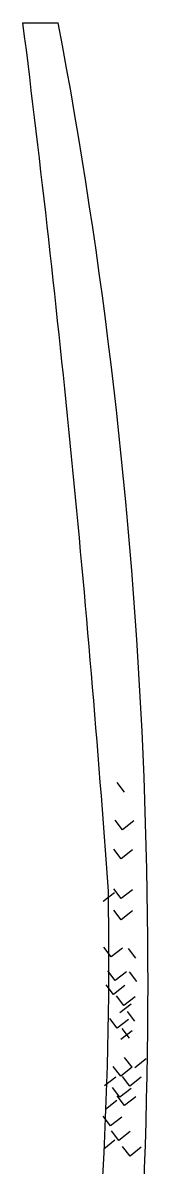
# Model space of a CAD drawing. Header units: millimetres. Extents: x 0 to 1800, y 0 to 1200.
# Drawn here: x 1686 to 1695.5, y 626.1 to 713.7 of the extents above; entities that cross this region are included whole.
import ezdxf

# ---------------------------------------------------------------- set-up
doc = ezdxf.new("R2010")
doc.units = ezdxf.units.MM

msp = doc.modelspace()

# ---------------------------------------------------------------- linework, layer by layer
at = {"color": 249}
for p, q in [((1685.967, 713.697), (1688.659, 713.697)), ((1685.967, 713.697), (1688.659, 713.697)), ((1693.71, 654.828), (1693.143, 655.569)), ((1693.71, 654.828), (1693.143, 655.569)), ((1693.556, 651.956), (1692.989, 652.697)), ((1693.556, 651.956), (1692.989, 652.697)), ((1694.415, 652.632), (1693.556, 651.956)), ((1694.415, 652.632), (1693.556, 651.956)), ((1693.455, 649.732), (1692.888, 650.473)), ((1693.455, 649.732), (1692.888, 650.473)), ((1694.313, 650.408), (1693.455, 649.732)), ((1694.313, 650.408), (1693.455, 649.732)), ((1692.947, 647.141), (1692.089, 646.465)), ((1692.947, 647.141), (1692.089, 646.465)), ((1693.464, 646.683), (1692.897, 647.424)), ((1693.464, 646.683), (1692.897, 647.424)), ((1694.322, 647.359), (1693.464, 646.683)), ((1694.322, 647.359), (1693.464, 646.683)), ((1693.453, 645.066), (1692.886, 645.807)), ((1693.453, 645.066), (1692.886, 645.807)), ((1694.311, 645.742), (1693.453, 645.066)), ((1694.311, 645.742), (1693.453, 645.066)), ((1692.699, 642.221), (1692.132, 642.962)), ((1692.699, 642.221), (1692.132, 642.962)), ((1693.558, 642.897), (1692.699, 642.221)), ((1693.558, 642.897), (1692.699, 642.221)), ((1694.567, 642.136), (1694, 642.877)), ((1694.567, 642.136), (1694, 642.877)), ((1692.991, 640.413), (1692.424, 641.154)), ((1692.991, 640.413), (1692.424, 641.154)), ((1693.849, 641.089), (1692.991, 640.413)), ((1693.849, 641.089), (1692.991, 640.413)), ((1694.643, 640.338), (1694.076, 641.079)), ((1694.643, 640.338), (1694.076, 641.079)), ((1692.864, 639.352), (1692.297, 640.093)), ((1692.864, 639.352), (1692.297, 640.093)), ((1693.722, 640.028), (1692.864, 639.352)), ((1693.722, 640.028), (1692.864, 639.352)), ((1693.653, 638.507), (1693.086, 639.248)), ((1693.653, 638.507), (1693.086, 639.248)), ((1694.511, 639.183), (1693.653, 638.507)), ((1694.511, 639.183), (1693.653, 638.507)), ((1694.209, 638.616), (1693.351, 637.94)), ((1694.209, 638.616), (1693.351, 637.94)), ((1693.15, 636.77), (1692.583, 637.511)), ((1693.15, 636.77), (1692.583, 637.511)), ((1694.009, 637.446), (1693.15, 636.77)), ((1694.009, 637.446), (1693.15, 636.77)), ((1694.504, 637.307), (1693.937, 638.048)), ((1694.504, 637.307), (1693.937, 638.048)), ((1694.294, 636.582), (1693.435, 635.906)), ((1694.294, 636.582), (1693.435, 635.906)), ((1694.091, 636.011), (1693.524, 636.752)), ((1694.091, 636.011), (1693.524, 636.752)), ((1694.28, 633.781), (1693.713, 634.522)), ((1694.28, 633.781), (1693.713, 634.522)), ((1695.353, 634.427), (1694.494, 633.751)), ((1695.353, 634.427), (1694.494, 633.751)), ((1693.044, 633.028), (1692.185, 632.352)), ((1693.044, 633.028), (1692.185, 632.352)), ((1693.421, 633.105), (1692.854, 633.846)), ((1693.421, 633.105), (1692.854, 633.846)), ((1694.28, 633.781), (1693.421, 633.105)), ((1694.28, 633.781), (1693.421, 633.105)), ((1694.125, 632.337), (1693.558, 633.078)), ((1694.125, 632.337), (1693.558, 633.078)), ((1693.348, 631.49), (1692.781, 632.231)), ((1693.348, 631.49), (1692.781, 632.231)), ((1694.206, 632.166), (1693.348, 631.49)), ((1694.206, 632.166), (1693.348, 631.49)), ((1694.983, 633.013), (1694.125, 632.337)), ((1694.983, 633.013), (1694.125, 632.337)), ((1693.703, 630.852), (1693.136, 631.594)), ((1693.703, 630.852), (1693.136, 631.594)), ((1694.561, 631.529), (1693.703, 630.852)), ((1694.561, 631.529), (1693.703, 630.852)), ((1693.119, 631.231), (1692.261, 630.555)), ((1693.119, 631.231), (1692.261, 630.555)), ((1692.647, 629.294), (1692.08, 630.035)), ((1692.647, 629.294), (1692.08, 630.035)), ((1693.505, 629.97), (1692.647, 629.294)), ((1693.505, 629.97), (1692.647, 629.294)), ((1693.276, 628.187), (1692.709, 628.928)), ((1693.276, 628.187), (1692.709, 628.928)), ((1694.134, 628.863), (1693.276, 628.187)), ((1694.134, 628.863), (1693.276, 628.187)), ((1692.981, 628.2), (1692.123, 627.524)), ((1692.981, 628.2), (1692.123, 627.524)), ((1694.127, 626.987), (1693.56, 627.728)), ((1694.127, 626.987), (1693.56, 627.728)), ((1694.985, 627.663), (1694.127, 626.987)), ((1694.985, 627.663), (1694.127, 626.987))]:
    msp.add_line(p, q, dxfattribs=at)
for centre, radius, start, end in [((457.014, 559.674), 1238.567, 4.055288, 7.143544), ((457.014, 559.674), 1238.567, 4.055288, 7.143544), ((1300.125, 640.468), 395.375, 354.33286, 10.67356), ((1300.125, 640.468), 395.375, 354.33286, 10.67356), ((1386.688, 642.353), 305.832, 352.90999, 0.92006), ((1386.688, 642.353), 305.832, 352.90999, 0.92006)]:
    msp.add_arc(centre, radius, start, end, dxfattribs=at)

doc.saveas('drawing.dxf')
